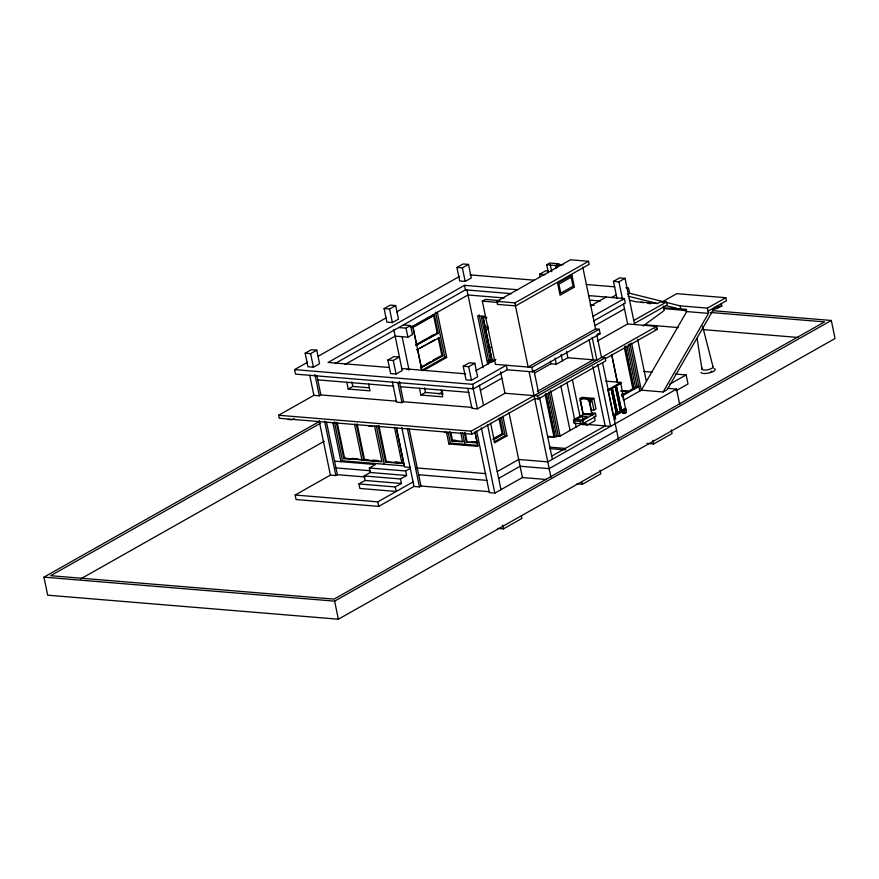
<?xml version="1.0" encoding="UTF-8"?>
<svg xmlns="http://www.w3.org/2000/svg" width="879" height="879" viewBox="0 0 879 879"><rect width="100%" height="100%" fill="white"/><g stroke="black" fill="none" stroke-linecap="round" stroke-linejoin="round"><path stroke-width="1.32" d="M663.854 307.848L686.246 309.32L686.708 311.573L641.34 390.166L623.705 400.132M631.594 343.096L641.34 390.166L663.14 391.968L708.507 313.374L707.419 308.111L725.812 297.717L726.439 300.728L708.045 311.122M714.759 307.32L667.227 389.661L663.14 391.968M590.424 400.22L591.215 401.461L590.413 401.231M591.051 401.725C592.479 398.78 588.051 401.703 591.303 401.582M643.241 325.9L664.161 310.529L663.227 306.024M591.578 414.196L591.479 415.097L591.578 414.196L583.711 413.548L583.865 414.295L573.547 419.733C571.965 421.667 580.415 421.448 582.634 420.481L595.413 413.262L596.039 416.272L583.118 423.568L574.361 423.425L574.174 422.744M305.167 353.204L311.298 349.732L316.748 350.183L319.549 363.73L313.418 367.191L307.969 366.741L305.167 353.204L310.617 353.655L316.748 350.183M384.112 308.584L390.243 305.123L395.693 305.573L398.495 319.121L392.364 322.582L386.914 322.132L384.112 308.584L389.562 309.034L395.693 305.573M456.926 267.436L463.057 263.975L468.507 264.425L471.309 277.962L465.178 281.434L459.728 280.983L456.926 267.436L462.376 267.886L468.507 264.425M515.325 305.2L528.136 367.059L595.588 328.944L599.214 329.24L600.148 333.756L532.707 371.872L507.271 369.773L473.539 388.837L295.509 374.124L294.564 369.609L307.628 362.225M318.319 356.193L386.002 317.934M396.693 311.902L459.629 276.336M517.643 289.74L464.497 285.345L328.065 362.445L389.375 367.51M334.91 363.62L465.43 289.861L511.468 293.663M398.747 327.548L406.021 328.142L410.614 325.549L412.482 334.58L407.889 337.173L395.165 336.13L345.029 364.455M410.504 327.46L467.991 294.981L504.326 297.981M415.657 325.307L418.041 323.955M420.426 322.615L433.534 315.198L437.281 333.262L415.811 345.392L438.181 333.339L434.446 315.275L432.633 315.121M434.446 315.275L412.987 327.406L416.723 345.469M596.797 334.8L601.511 357.533L605.137 357.841L605.763 360.851L538.311 398.967L534.674 398.659L471.825 434.182L279.258 418.272L278.632 415.262L313.891 395.341L319.341 395.792L320.868 394.924L396.726 401.187M599.214 329.24L531.762 367.356L495.437 364.356L482.34 301.145L485.406 299.42L499.613 300.596M546.727 264.766L549.793 263.03L558.879 263.788L555.814 265.513L546.727 264.766L548.375 272.732M387.826 360.027L393.957 356.566L399.407 357.017L393.276 360.478L387.826 360.027L390.628 373.575L396.077 374.025L402.208 370.553L393.836 329.68M540.102 276.731L539.585 274.27L545.716 270.798L548.441 271.029M416.097 344.645L433.984 334.536M496.822 301.376L570.405 259.788L588.567 261.294L589.194 264.304L515.61 305.881L497.448 304.387L496.822 301.376L514.984 302.87L588.567 261.294M434.633 339.799L416.745 349.908L439.115 337.855L442.862 355.907L420.492 367.96L441.95 355.83L438.214 337.778L439.115 337.855M346.82 382.277L348.227 389.045L352.82 386.452L369.18 387.804M712.583 310.661L831.314 320.472L835.05 338.525L338.371 619.212L47.686 595.193L43.95 577.14L319.747 421.283M484.516 328.164L488.098 326.142M320.395 423.271L50.652 575.701L334.064 599.115L824.612 321.901L710.155 312.452M485.109 330.185L488.68 328.164M421.964 366.543L424.348 365.192M426.733 363.84L430.314 361.829M432.699 360.478L439.852 356.434M421.502 370.498L444.862 357.303L446.675 357.456L437.324 312.298M423.315 370.652L446.675 357.456M80.648 578.92L324.131 441.324M488.845 348.249L491.229 346.897M463.222 366.257L469.353 362.796L474.803 363.247L477.605 376.783L471.474 380.255L466.024 379.805L463.222 366.257L468.672 366.708L474.803 363.247M616.959 298.289L613.454 281.357L619.585 277.896L625.035 278.346L634.385 323.494L667.084 305.013L666.458 302.002L661.008 301.552L657.503 303.53L635.704 301.728L629.309 300.135M392.397 382.101L396.55 402.164L402 402.615L403.538 401.747L472.133 407.416M613.454 281.357L618.904 281.807L625.035 278.346M419.492 388.276L420.898 395.056L425.491 392.452L443.203 393.913M488.208 363.785L487.691 361.258L489.988 359.961L495.437 360.401M475.704 370.806L495.866 359.401M590.787 305.771L606.202 297.058M439.028 393.924L442.609 391.902M611.652 297.509L616.256 294.904M627.562 294.399L629.606 293.245L680.17 305.859L707.419 308.111M294.564 369.609L472.605 384.321L506.337 365.257L507.271 369.773M592.611 316.506L624.376 298.552L625.31 303.068L593.545 321.022M336.371 422.678L343.821 458.695L345.359 457.827M396.319 427.633L404.241 465.903L342.48 460.805L340.942 461.662L332.866 422.667M489.581 491.702L420.986 486.032L419.448 486.9L413.998 486.45L378.75 506.37L296.08 499.547L295.146 495.031L330.405 475.099L335.855 475.55L337.393 474.682L364.994 476.967M480.406 390.331L501.876 378.201M595.149 325.494L624.508 308.903M343.821 458.695L362.763 459.761L344.59 458.256L337.129 422.239M356.347 424.326L363.807 460.343L365.345 459.475L367.938 459.695M534.531 373.026L550.891 363.785L556.341 364.236L567.845 357.731L596.907 360.137L592.193 337.393M661.821 302.112L676.764 293.663L725.812 297.717M410.262 468.386L405.669 470.99L406.603 475.495L400.472 478.967L401.406 483.483L395.275 486.944L396.209 491.46L359.874 488.46L358.94 483.944L365.071 480.483L364.137 475.968L370.268 472.495L369.334 467.98L375.465 464.519L334.58 461.145M467.793 388.331L471.946 408.394L477.396 408.845L504.986 393.254L537.684 395.957L605.137 357.841M597.478 340.986L627.628 323.944L656.69 326.351L657.316 329.361L605.653 358.555M633.759 320.483L666.458 302.002M378.102 425.865L385.606 462.145L387.145 461.277M537.399 391.408L593.27 359.841L589.117 339.766M449.828 431.644L451.762 440.983L453.289 440.115L456.014 440.346M278.632 415.262L471.199 431.171L656.69 326.351M446.455 432.237L448.883 443.961L450.411 443.093L478.154 445.378M415.712 468.837L417.25 467.969L485.845 473.638M466.299 442.181L477.967 442.653L466.299 442.181L464.365 432.842M463.409 445.159L464.947 444.291L462.519 432.567M712.232 309.705L717.198 308.463L721.791 305.87L721.329 303.607M295.146 495.031L377.805 501.854L413.064 481.934M493.273 438.709L501.327 434.16L503.14 434.303L499.832 418.294M493.031 439.434L502.239 434.226L498.92 418.228M493.943 439.5L503.14 434.303M493.998 441.994L505.139 435.698L506.963 435.852L502.909 416.316M506.963 435.852L494.69 442.774L490.647 423.238M582.14 409.054L579.953 398.517L581.997 397.363L593.808 398.341L595.984 408.878L593.94 410.032L591.325 409.812M583.008 414.394L580.612 401.45M608.158 389.617L620.926 382.398L621.101 383.244L616.201 385.815L621.321 410.559L625.716 408.274L626.024 409.779L613.465 416.679L615.3 415.844M579.953 398.517L591.765 399.495L593.808 398.341M612.883 413.877L608.026 390.441L611.092 388.705L616.52 413.471L613.146 415.174L616.52 413.471M612.114 388.122L615.487 386.419L620.607 411.163L617.541 412.888L612.114 388.122L615.487 386.419M616.201 385.815L621.101 383.244M611.399 388.727L608.026 390.441M589.435 402.351L589.699 402.208A3.23 2.219 60.5 0 0 586.645 399L586.392 399.143A3.23 2.219 60.5 0 1 589.435 402.351L592.083 415.141L591.479 415.097M583.711 413.548L583.612 414.438M582.327 416.152L576.184 419.624L581.03 420.019L587.161 416.558L582.327 416.152L583.019 419.536M621.376 395.231L637.055 386.364L638.868 386.518L621.629 396.264M547.562 436.83L554.814 436.94L545.914 393.935M546.024 393.649L554.924 436.643L560.088 436.083L581.557 423.953M497.239 471.594L518.698 459.475L547.771 461.871L676.533 389.1L679.742 404.582M580.041 423.129L582.041 424.524L587.491 424.975L595.149 420.634L594.215 416.13M498.646 478.374L520.104 466.244L549.166 468.65L616.619 430.523M617.234 412.866L620.607 411.163M621.321 410.559L625.716 408.274M669.512 384.332L686.136 374.937L688.004 383.969L676.138 390.683M622.376 410.471L623.002 413.482L624.529 412.614M614.08 419.69L615.619 418.822L614.992 415.811M623.002 413.482L626.353 412.756L626.024 409.779M551.518 456.223L605.17 425.908L592.918 366.73M476.627 431.007L489.394 492.679L494.844 493.13L522.445 477.528L546.222 479.494M43.95 577.14L334.624 601.148L831.314 320.472M497.986 528.422L503.436 528.872L521.829 518.478L521.324 516.006M576.932 483.802L582.381 484.252L600.775 473.858L600.016 470.166M646.856 443.412L653.668 443.972L672.061 433.578L671.303 429.886M294.278 418.778L291.773 419.777L288.136 419.47M718.077 306.793L721.791 305.87M557.857 264.359L563.043 264.788M560.725 265.26L556.836 264.942L557.341 267.403M539.585 274.27L545.035 274.72M470.023 274.885L534.245 280.181M586.161 284.477L614.85 286.851M625.782 287.752L628.518 287.971L629.606 293.245M588.49 295.586L624.376 298.552M648.01 303.442L650.735 303.662M589.677 300.124L600.423 301.014M663.832 308.617L685.631 310.419M686.708 311.573L708.507 313.374M590.161 305.068L594.248 305.409M482.34 301.145L497.91 302.442M644.406 324.769L678.467 327.581M702.991 329.603L798.374 337.481M654.679 329.142L657.316 329.361M485.68 316.407L477.649 315.748L487.658 364.115M486.911 317.737L481.461 317.286L490.581 361.302M597.731 333.559L600.148 333.756M403.351 324.944L410.614 325.549M436.369 333.185L438.181 333.339M643.889 371.454L652.064 372.125M675.237 374.036L686.136 374.937M441.038 355.764L442.862 355.907M487.691 361.258L493.141 361.708M605.785 381.145L620.926 382.398M667.293 388.342L676.533 389.1M401.648 368.521L465.683 373.817M406.889 369.422L409.614 369.652M622.618 390.661L627.804 391.089M620.552 390.99L628.342 391.627M317.758 379.871L393.649 386.145M400.417 386.705L469.034 392.375M624.497 410.647L624.815 413.624M348.227 389.045L370.026 390.847L368.62 384.079M420.898 395.056L442.697 396.847L441.291 390.078M591.512 412.943L595.413 413.262M582.854 413.635L591.93 414.394M584.172 424.172L610.619 426.359L597.808 364.488M548.331 436.402L554.814 436.94M368.982 426.15L372.619 426.458M444.378 432.38L448.004 432.677M549.573 447.125L565.318 448.433L565.626 449.938M471.913 441.654L477.363 442.104M463.431 441.456L452.531 440.555L450.872 432.545M549.88 448.631L564.318 449.828M451.762 440.983L462.662 441.884L460.728 432.545M448.883 443.961L477.945 446.356L474.979 432.028M351.842 458.366L357.039 458.794M373.125 460.124L378.322 460.552M395.319 461.958L399.407 462.288M381.442 461.299L364.576 459.915L357.116 423.898M402.725 463.057L386.375 461.717L378.86 425.436M363.807 460.343L381.98 461.849L374.52 425.832M385.606 462.145L401.967 463.497L394.451 427.216M410.581 467.419L404.527 466.925L396.451 427.919M369.334 467.98L405.669 470.99M335.987 467.914L370.048 470.726M418.646 474.748L487.252 480.406M370.268 472.495L406.603 475.495M364.137 475.968L400.472 478.967M365.071 480.483L401.406 483.483M358.94 483.944L395.275 486.944M628.078 296.19L657.503 303.53M665.612 305.551L680.203 309.199M641.154 302.178L643.219 302.695M680.401 308.99L686.532 311.287M583.491 422.184L587.491 424.975M702.607 326.241L713.034 366.862M716.726 306.211L717.198 308.463M680.17 305.859L680.785 308.87M637.649 339.294L646.384 381.431M652.899 440.28L653.668 443.972M618.904 281.807L622.64 299.871M623.442 303.738L627.628 323.944M629.968 343.524L639.802 391.034M628.43 344.711L637.055 386.364M627.035 346.271L635.517 387.232M625.244 346.249L634.089 388.936M624.903 346.271L633.748 388.957M624.42 348.04L632.979 389.397M620.805 383.222L625.409 408.241M611.85 355.259L617.41 382.134M611.707 354.929L617.454 382.684M616.509 385.848L621.629 410.581M615.179 386.397L620.299 411.13M612.421 388.155L617.541 412.888M611.092 388.705L616.212 413.438M582.777 267.084L595.588 328.944M602.686 363.236L618.442 439.302M591.765 399.495L593.94 410.032M589.699 402.208L592.347 414.998L583.26 414.251L580.876 402.736M555.814 265.513L556.319 267.974M550.364 265.062L551.737 271.71M582.634 420.481L583.26 423.491M566.537 351.468L567.845 357.731M572.361 379.574L580.162 417.228M580.404 420.964L581.03 423.975M561.176 354.501L562.472 360.764M566.9 382.134L574.822 420.371M575.36 423.019L576.184 426.985M573.547 419.733L574.361 423.425M581.876 481.791L582.381 484.252M555.045 357.962L556.341 364.236M560.868 386.068L570.053 430.446M550.375 361.269L550.891 363.785M550.693 390.726L560.088 436.083M549.155 391.913L558.275 435.929M547.837 393.803L556.737 436.797M545.145 394.374L554.045 437.368M533.949 370.312L538.651 393.056M539.552 397.407L552.364 459.277M531.762 367.356L532.707 371.872M537.684 395.957L538.311 398.967M514.984 302.87L515.61 305.881M529.07 371.575L550.99 477.429M500.536 371.751L504.986 393.254M508.952 412.405L522.445 477.528M483 316.418L492.108 360.434M483.065 317.121L492.119 360.84M501.371 417.459L505.139 435.698M479.176 314.88L488.922 361.906M462.376 267.886L465.178 281.434M466.914 289.817L483.054 367.763M464.497 285.345L465.43 289.861M479.341 385.167L483.527 405.384M487.493 424.535L500.975 489.658M502.667 525.181L503.436 528.872M472.605 384.321L473.539 388.837M468.672 366.708L471.474 380.255M472.957 387.441L477.396 408.845M481.329 427.842L494.844 493.13M474.99 432.413L477.198 443.082M471.199 431.171L471.825 434.182M465.123 432.413L467.057 441.752M435.512 312.155L444.862 357.303M448.257 432.677L450.411 443.093M412.8 326.164L421.876 369.982M417.657 349.974L421.404 368.037M424.557 387.936L425.491 392.452M406.021 328.142L407.889 337.173M402.121 336.635L408.977 369.718M389.562 309.034L392.364 322.582M399.352 381.541L403.538 401.747M409.174 428.974L420.986 486.032M393.276 360.478L396.077 374.025M397.846 382.552L402 402.615M407.362 428.491L419.448 486.9M401.78 427.425L413.998 486.45M376.3 425.832L384.266 464.255M377.805 501.854L378.75 506.37M351.886 381.936L352.82 386.452M354.534 424.172L361.994 460.189M334.405 421.799L342.48 460.805M316.956 376.003L320.868 394.924M326.505 422.14L337.393 474.682M310.617 353.655L313.418 367.191M314.902 374.388L319.341 395.792M324.582 421.107L335.855 475.55M309.738 375.278L313.891 395.341M319.176 420.843L330.405 475.099M334.624 601.148L338.371 619.212M697.102 338.47L701.98 369.224M580.36 401.604A3.23 2.219 60.5 0 1 582.151 398.791L582.414 398.648A3.23 2.219 60.5 0 0 580.547 401.066M712.726 366.466A5.648 1.736 -11.7 0 1 707.254 369.85A5.648 1.736 -11.7 0 1 702.486 368.224M713.957 368.51A7.263 2.23 -11.7 0 1 710.518 372.586A7.263 2.23 -11.7 0 1 700.992 372.421M621.849 393.858A8.076 5.549 60.5 0 1 623.211 399.626M711.737 371.202A4.845 1.494 -11.7 0 1 710.814 371.641M571.877 275.094L557.572 283.181L560.066 295.223L574.372 287.136L571.877 275.094M571.163 277.182L558.901 284.115L560.769 293.136L573.031 286.213L571.163 277.182"/></g></svg>
